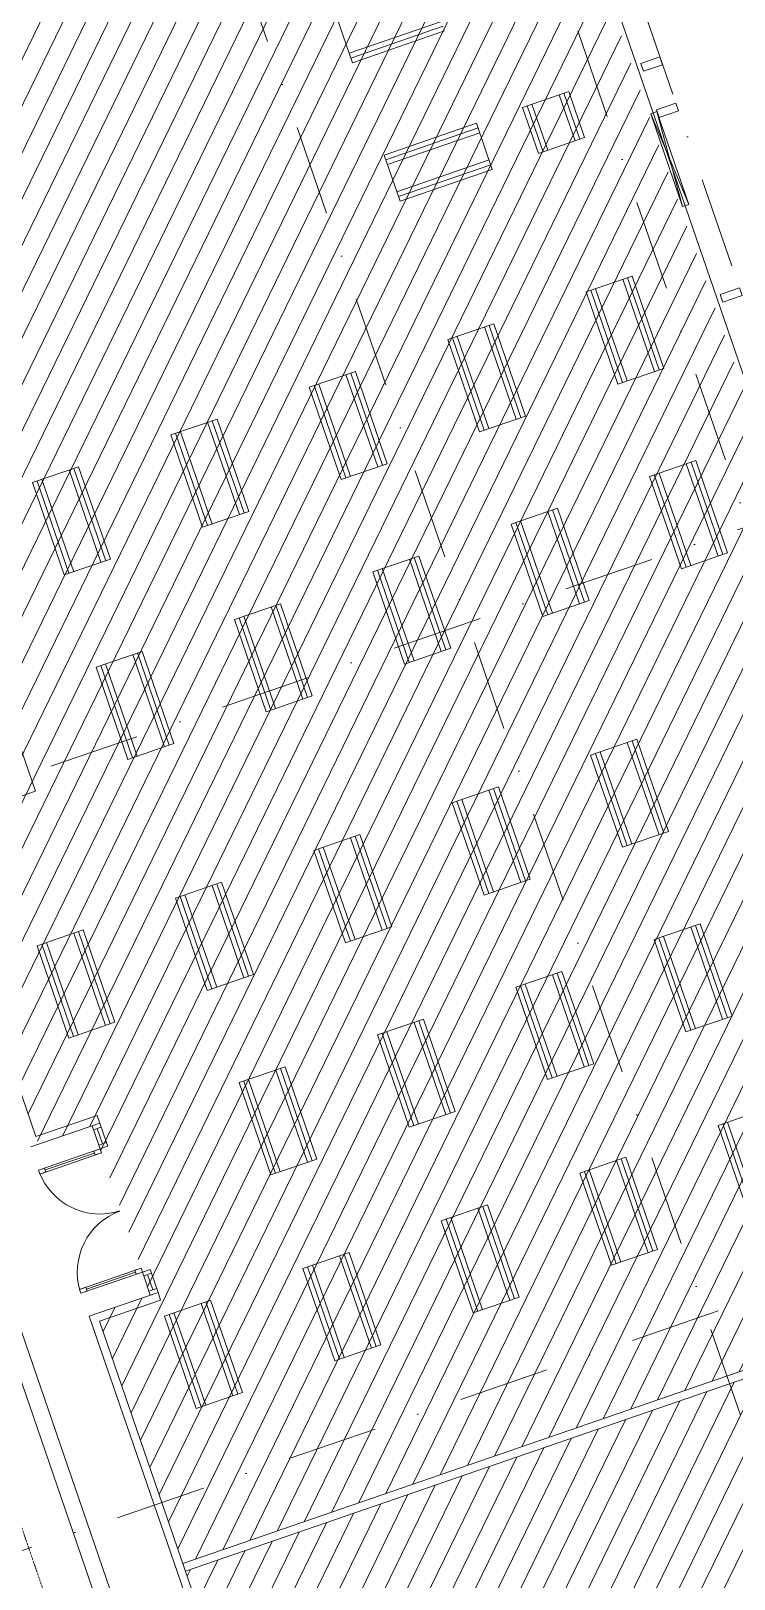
# Model space of a CAD drawing. Extents: x 760773 to 1075934, y 719259 to 1013331.
# Drawn here: x 1010490 to 1019136, y 858121 to 877150 of the extents above; entities that cross this region are included whole.
import ezdxf

# ---------------------------------------------------------------- set-up
doc = ezdxf.new("R2010")
doc.units = 0
doc.header["$MEASUREMENT"] = 0
doc.linetypes.add('DGN Style 6', pattern=[3.707911, 0.001949, -0.779792, 1.364636, -0.779792, 0.001949, -0.779792])
doc.linetypes.add('DGN4', pattern=[1.116131, 0.558066, -0.279033, 0, -0.279033])
doc.layers.add('2', color=7, linetype='Continuous')
doc.layers.add('e-b-shell', color=253, linetype='Continuous')
for name, color, linetype, lineweight in [('27', 7, 'Continuous', 0), ('A-Door', 4, 'Continuous', 0), ('A-WALL', 2, 'Continuous', 0), ('AC-CD', 7, 'Continuous', 0), ('AC-CHW', 7, 'Continuous', 0), ('AC-DIFF-HL', 7, 'Continuous', 0), ('spare0', 7, 'Continuous', 0)]:
    doc.layers.add(name, color=color, linetype=linetype, lineweight=lineweight)

# ---------------------------------------------------------------- blocks, each defined once
blk = doc.blocks.new('AnonymousCell')
at = {"layer": 'e-b-shell', "lineweight": 0, "flags": 128}
for points in [[(12.119, 20.09), (12.152, 19.995), (11.915, 19.914), (11.883, 20.009), (12.119, 20.09)], [(13.096, 17.253), (13.129, 17.159), (12.892, 17.077), (12.86, 17.172), (13.096, 17.253)]]:
    blk.add_lwpolyline(points, dxfattribs=at)
blk = doc.blocks.new('AnonymousCell2')
at = {"layer": 'e-b-shell', "lineweight": 0, "flags": 128}
blk.add_lwpolyline([(12.119, 20.09), (12.152, 19.995), (11.915, 19.914), (11.883, 20.009), (12.119, 20.09)], dxfattribs=at)
blk = doc.blocks.new('A$C65D22729')
at = {"layer": 'A-Door', "color": 4, "linetype": 'Continuous', "lineweight": 0, "ltscale": 0.001}
for p, q in [((820, -175), (180, -175)), ((820, -1725), (180, -1725))]:
    blk.add_line(p, q, dxfattribs=at)
at = {"layer": 'A-Door', "color": 4, "linetype": 'Continuous', "lineweight": 0, "ltscale": 0.001, "flags": 128}
for points in [[(0, -100), (100, -100), (100, -150), (0, -150), (0, -100)], [(100, -150), (100, -200), (900, -200), (900, -150), (100, -150)], [(100, -1750), (100, -1700), (900, -1700), (900, -1750), (100, -1750)], [(0, -1750), (0, -1800), (100, -1800), (100, -1750), (0, -1750)]]:
    blk.add_lwpolyline(points, dxfattribs=at)
for points in [[(100, -200), (180, -200), (180, -150), (100, -150)], [(900, -200), (820, -200), (820, -150), (900, -150)], [(100, -1700), (180, -1700), (180, -1750), (100, -1750)], [(900, -1700), (820, -1700), (820, -1750), (900, -1750)]]:
    blk.add_lwpolyline(points, close=True, dxfattribs=at)
at = {"layer": 'A-Door', "color": 4, "linetype": 'Continuous', "lineweight": 0, "ltscale": 0.001}
for centre, start, end in [((100, -150), 271.3024, 358.2101), ((100, -1750), 1.7899, 88.6976)]:
    blk.add_arc(centre, 800, start, end, dxfattribs=at)

msp = doc.modelspace()

# ---------------------------------------------------------------- hatches: boundary and pattern name
at = {"layer": '27', "lineweight": 0, "true_color": 0x636466}
h = msp.add_hatch(dxfattribs=at)
h.set_pattern_fill('ANSI31', color=251, scale=2000)
h.set_pattern_definition([(244, (1013934.4, 889221.97), (224.6985, -109.5928), [])])
edge = h.paths.add_edge_path()
edge.add_line((1005121.19604, 879324.62599), (1004769.72059, 879203.60328))
edge.add_line((1004769.72059, 879203.60328), (1002743.02368, 885089.56704))
edge.add_line((1002743.02368, 885089.56704), (1003096.38844, 885211.23741))
edge.add_line((1003096.38844, 885211.23741), (1013698.24493, 888861.74935))
edge.add_line((1013698.24493, 888861.74935), (1022960.60677, 861961.8971))
edge.add_line((1022960.60677, 861961.8971), (1012358.75028, 858311.38516))
edge.add_line((1012358.75028, 858311.38516), (1011301.25383, 861382.57788))
edge.add_arc((1011303.14487, 861383.22902), 2, 108.999924295, 198.999999837, ccw=False)
edge.add_line((1011302.49374, 861385.12006), (1011957.73796, 861610.73777))
edge.add_line((1011957.73796, 861610.73777), (1011241.39249, 863691.23727))
edge.add_line((1011241.39249, 863691.23727), (1010586.12357, 863465.61009))
edge.add_arc((1010585.47244, 863467.50113), 2, 198.999999841, 289.000000007, ccw=False)
edge.add_line((1010583.5814, 863466.84999), (1007146.21362, 873449.69098))
edge.add_arc((1007148.10465, 873450.34212), 2, 108.999706651, 198.999999837, ccw=False)
edge.add_line((1007147.45353, 873452.23316), (1007802.699, 873677.84852))
edge.add_line((1007802.699, 873677.84852), (1007086.4192, 875757.99491))
edge.add_line((1007086.4192, 875757.99491), (1006431.19987, 875532.3848))
edge.add_arc((1006430.54874, 875534.27584), 2, 198.999999845, 289.000000003, ccw=False)
edge.add_line((1006428.6577, 875533.6247), (1005677.09098, 877716.33297))
edge.add_arc((1005678.98201, 877716.98411), 2, 108.999987576, 198.999999841, ccw=False)
edge.add_line((1005678.33088, 877718.87515), (1006333.57503, 877944.49364))
edge.add_line((1006333.57503, 877944.49364), (1005780.22221, 879551.5469))
edge.add_line((1005780.22221, 879551.5469), (1005123.08708, 879325.27712))
h = msp.add_hatch(dxfattribs=at)
h.set_pattern_fill('ANSI31', color=251, scale=2000)
h.set_pattern_definition([(244, (1013934.4, 889221.97), (224.6985, -109.5928), [])])
h.paths.add_polyline_path([(1009325.4355, 839631.60698), (1009576.12743, 838903.54474), (1007590.5381, 838219.8515), (1010679.84322, 829247.8934), (1011129.68362, 829402.78772), (1011460.72203, 828441.38237), (1032119.33446, 835555.00157), (1023052.24844, 861887.68737), (1012391.30971, 858216.82564), (1013354.06718, 855420.77504), (1014105.75443, 855679.60171), (1014887.118, 853410.35713), (1014135.43073, 853151.53045), (1016082.3283, 847497.32937), (1016857.70611, 847764.32137), (1017411.19225, 846156.92915), (1016636.46451, 845890.169), (1018992.63813, 839047.34395), (1017290.40754, 838461.03324), (1016085.76997, 841959.44967)])

# ---------------------------------------------------------------- linework, layer by layer
at = {"layer": '2', "color": 1, "linetype": 'DGN4', "lineweight": 0, "ltscale": 2000}
for p, q in [((1012203.54378, 894315.6555), (1032521.01196, 835326.51797)), ((1011399.85231, 894038.92254), (1032201.25172, 833627.27211)), ((1007948.70657, 892850.59864), (1028750.10598, 832438.94821)), ((983296.3188, 858662.76446), (1020809.71517, 871579.2092)), ((986226.35232, 850153.06242), (1023739.7487, 863069.50716))]:
    msp.add_line(p, q, dxfattribs=at)
at = {"layer": 'A-Door', "color": 4, "linetype": 'Continuous', "lineweight": 0, "ltscale": 0.001}
for p, q in [((1011241.36969, 863691.22371), (1011322.76194, 863454.84352)), ((1011303.75164, 863659.82877), (1011368.86322, 863470.71622)), ((1011335.92505, 863723.77036), (1011417.31378, 863487.40033)), ((1011957.73664, 861610.74303), (1011876.34443, 861847.12323)), ((1011987.56563, 861673.88874), (1011922.44495, 861862.99815)), ((1012052.28499, 861643.31001), (1011970.89627, 861879.68004))]:
    msp.add_line(p, q, dxfattribs=at)
for points in [[(1011335.92046, 863723.78459), (1011352.19794, 863676.50953), (1011257.64497, 863643.95361), (1011241.3675, 863691.22867)], [(1012052.29015, 861643.29597), (1012036.01154, 861690.57064), (1011941.45935, 861658.01244), (1011957.73796, 861610.73777)]]:
    msp.add_lwpolyline(points, close=True, dxfattribs=at)
at = {"layer": 'A-WALL', "color": 2, "linetype": 'Continuous', "lineweight": 0, "ltscale": 0.001}
for p, q in [((1007178.1186, 873357.03189), (1010551.79582, 863559.16191)), ((1011303.4831, 863817.98859), (1010551.79582, 863559.1619)), ((1011336.03992, 863723.43674), (1011303.4831, 863817.98859)), ((1011336.03992, 863723.43674), (1010489.80079, 863432.05324)), ((1023067.52512, 861998.82275), (1012358.75026, 858311.38515)), ((1012391.30971, 858216.82564), (1023100.08281, 861904.27119)), ((1011206.05073, 861351.91237), (1012052.28986, 861643.29587)), ((1012084.84667, 861548.74401), (1012052.28986, 861643.29587)), ((1011333.15661, 861289.91637), (1012084.84667, 861548.74401)), ((1013292.07212, 855293.66636), (1011206.05073, 861351.91237)), ((1011333.1594, 861289.91733), (1013354.06718, 855420.77504))]:
    msp.add_line(p, q, dxfattribs=at)
at = {"layer": 'AC-CD', "color": 3, "linetype": 'DGN Style 6', "lineweight": 13}
msp.add_line((1011952.87199, 854167.76871), (1010046.64625, 859712.45836), dxfattribs=at)
at = {"layer": 'AC-CHW', "color": 4, "linetype": 'Continuous', "lineweight": 13}
for p, q in [((1012640.74753, 854563.73953), (1008840.60448, 865617.38714)), ((1012417.88648, 854593.44619), (1008715.81218, 865361.83668))]:
    msp.add_line(p, q, dxfattribs=at)
at = {"layer": 'AC-DIFF-HL', "color": 4, "linetype": 'Continuous', "lineweight": 13}
for p, q in [((1014442.78615, 876759.23275), (1014247.44597, 877326.54183)), ((1015537.4036, 877266.0837), (1014402.78541, 876875.40333)), ((1015557.40397, 877207.99841), (1014422.78578, 876817.31804)), ((1015577.40255, 877149.91825), (1014442.78615, 876759.23275)), ((1017181.87825, 875798.66748), (1016986.53807, 876365.97657)), ((1017239.96354, 875818.66785), (1017044.62336, 876385.97694)), ((1016788.8199, 875663.32664), (1016593.47972, 876230.63572)), ((1016846.90519, 875683.32701), (1016651.56501, 876250.63609)), ((1018111.44554, 876132.12188), (1018579.78835, 875017.24476)), ((1018187.5141, 876158.27349), (1018503.71979, 874991.09315)), ((1014833.4675, 875624.61492), (1015968.08568, 876015.29529)), ((1015988.08429, 875957.21513), (1014853.4661, 875566.53476)), ((1015968.08568, 876015.29529), (1016163.4241, 875447.99134)), ((1016008.08466, 875899.12984), (1014873.46647, 875508.44947)), ((1015028.80768, 875057.30583), (1014833.4675, 875624.61492)), ((1016123.42513, 875564.15678), (1014988.80694, 875173.47641)), ((1016143.4255, 875506.07149), (1015008.80731, 875115.39112)), ((1016163.42409, 875447.99133), (1015028.80768, 875057.30583)), ((1017316.55344, 873941.99017), (1017883.86252, 874137.33036)), ((1018158.37745, 872962.7132), (1017767.69708, 874097.33139)), ((1018216.46274, 872982.71357), (1017825.78237, 874117.33176)), ((1017883.86252, 874137.33036), (1018274.5429, 873002.71217)), ((1017707.23894, 872807.37377), (1017316.55344, 873941.99017)), ((1017765.3191, 872827.37236), (1017374.63873, 873961.99054)), ((1017823.40439, 872847.37273), (1017432.72402, 873981.99091)), ((1015614.62618, 873355.96964), (1016181.93526, 873551.30982)), ((1016456.45019, 872376.69267), (1016065.76982, 873511.31085)), ((1016514.53548, 872396.69304), (1016123.85511, 873531.31122)), ((1016181.93526, 873551.30982), (1016572.61563, 872416.69164)), ((1016005.31168, 872221.35324), (1015614.62618, 873355.96964)), ((1016063.39184, 872241.35182), (1015672.71147, 873375.97001)), ((1016121.47713, 872261.35219), (1015730.79676, 873395.97038)), ((1013912.69891, 872769.94911), (1014480.008, 872965.28929)), ((1014754.52292, 871790.67213), (1014363.84255, 872925.29032)), ((1014812.60821, 871810.6725), (1014421.92784, 872945.29069)), ((1014480.008, 872965.28929), (1014870.68837, 871830.6711)), ((1018274.5429, 873002.71217), (1017707.23894, 872807.37375)), ((1014303.38441, 871635.3327), (1013912.69891, 872769.94911)), ((1014361.46457, 871655.33129), (1013970.7842, 872789.94947)), ((1014419.54986, 871675.33166), (1014028.86949, 872809.94984)), ((1012210.77165, 872183.92857), (1012778.08073, 872379.26876)), ((1013052.59566, 871204.6516), (1012661.91529, 872339.26978)), ((1013110.68095, 871224.65197), (1012720.00058, 872359.27015)), ((1012778.08073, 872379.26876), (1013168.76111, 871244.65057)), ((1016572.61563, 872416.69164), (1016005.31168, 872221.35322)), ((1012601.45715, 871049.31217), (1012210.77165, 872183.92857)), ((1012659.53731, 871069.31075), (1012268.85694, 872203.92894)), ((1012717.6226, 871089.31112), (1012326.94223, 872223.92931)), ((1010508.84438, 871597.90804), (1011076.15347, 871793.24822)), ((1011350.6684, 870618.63106), (1010959.98802, 871753.24925)), ((1011408.75369, 870638.63143), (1011018.07332, 871773.24962)), ((1011076.15347, 871793.24822), (1011466.83384, 870658.63003)), ((1014870.68837, 871830.6711), (1014303.38442, 871635.33269)), ((1018097.91548, 871672.75428), (1018665.22457, 871868.09446)), ((1018939.73949, 870693.47731), (1018549.05912, 871828.09549)), ((1018997.82479, 870713.47768), (1018607.14441, 871848.09586)), ((1018665.22457, 871868.09446), (1019055.90494, 870733.47628)), ((1010899.52989, 870463.29163), (1010508.84438, 871597.90804)), ((1010957.61005, 870483.29022), (1010566.92967, 871617.90841)), ((1011015.69534, 870503.29059), (1010625.01496, 871637.90878)), ((1018488.60098, 870538.13788), (1018097.91548, 871672.75428)), ((1018546.68114, 870558.13646), (1018156.00077, 871692.75465)), ((1018604.76643, 870578.13683), (1018214.08606, 871712.75502)), ((1013168.76111, 871244.65057), (1012601.45715, 871049.31215)), ((1016395.98822, 871086.73375), (1016963.29731, 871282.07393)), ((1017237.81223, 870107.45677), (1016847.13186, 871242.07496)), ((1017295.89752, 870127.45714), (1016905.21715, 871262.07533)), ((1016963.29731, 871282.07393), (1017353.97768, 870147.45574)), ((1016786.67372, 869952.11734), (1016395.98822, 871086.73375)), ((1016844.75388, 869972.11593), (1016454.07351, 871106.73412)), ((1016902.83917, 869992.1163), (1016512.1588, 871126.73448)), ((1011466.83384, 870658.63003), (1010899.52989, 870463.29162)), ((1014694.06096, 870500.71321), (1015261.37004, 870696.0534)), ((1015535.88497, 869521.43624), (1015145.2046, 870656.05442)), ((1015593.97026, 869541.43661), (1015203.28989, 870676.05479)), ((1015261.37004, 870696.0534), (1015652.05041, 869561.43521)), ((1019055.90494, 870733.47628), (1018488.60099, 870538.13786)), ((1015084.74646, 869366.09681), (1014694.06096, 870500.71321)), ((1015142.82662, 869386.09539), (1014752.14625, 870520.71358)), ((1015200.91191, 869406.09576), (1014810.23154, 870540.71395)), ((1012992.13369, 869914.69268), (1013559.44278, 870110.03286)), ((1013833.9577, 868935.4157), (1013443.27733, 870070.03389)), ((1013892.04299, 868955.41607), (1013501.36262, 870090.03426)), ((1013559.44278, 870110.03286), (1013950.12315, 868975.41467)), ((1017353.97768, 870147.45574), (1016786.67373, 869952.11733)), ((1013382.81919, 868780.07627), (1012992.13369, 869914.69268)), ((1013440.89935, 868800.07486), (1013050.21898, 869934.69305)), ((1013498.98464, 868820.07523), (1013108.30427, 869954.69342)), ((1011290.20643, 869328.67214), (1011857.51551, 869524.01233)), ((1012132.03044, 868349.39517), (1011741.35007, 869484.01336)), ((1012190.11573, 868369.39554), (1011799.43536, 869504.01373)), ((1011857.51551, 869524.01233), (1012248.19589, 868389.39414)), ((1015652.05041, 869561.43521), (1015084.74646, 869366.09679)), ((1011680.89193, 868194.05574), (1011290.20643, 869328.67214)), ((1011738.97209, 868214.05433), (1011348.29172, 869348.67251)), ((1011797.05738, 868234.0547), (1011406.37701, 869368.67288)), ((1010155.58825, 868937.99179), (1010546.26862, 867803.37361)), ((1013950.12315, 868975.41467), (1013382.8192, 868780.07626)), ((1012248.19589, 868389.39414), (1011680.89194, 868194.05572)), ((1017372.89417, 868249.5982), (1017940.20325, 868444.93838)), ((1018214.71818, 867270.32122), (1017824.03781, 868404.93941)), ((1018272.80347, 867290.32159), (1017882.1231, 868424.93978)), ((1017940.20325, 868444.93838), (1018330.88362, 867310.32019)), ((1017763.57967, 867114.98179), (1017372.89417, 868249.5982)), ((1017821.65983, 867134.98038), (1017430.97946, 868269.59857)), ((1017879.74512, 867154.98075), (1017489.06475, 868289.59893)), ((1010546.26862, 867803.37361), (1009978.96467, 867608.03519)), ((1015670.9669, 867663.57766), (1016238.27599, 867858.91785)), ((1016512.79091, 866684.30069), (1016122.11054, 867818.91887)), ((1016570.8762, 866704.30106), (1016180.19583, 867838.91924)), ((1016238.27599, 867858.91785), (1016628.95636, 866724.29966)), ((1016061.6524, 866528.96126), (1015670.9669, 867663.57766)), ((1016119.73256, 866548.95984), (1015729.05219, 867683.57803)), ((1016177.81785, 866568.96021), (1015787.13748, 867703.5784)), ((1013969.03964, 867077.55713), (1014536.34872, 867272.89731)), ((1014810.86365, 866098.28015), (1014420.18328, 867232.89834)), ((1014868.94894, 866118.28052), (1014478.26857, 867252.89871)), ((1014536.34872, 867272.89731), (1014927.0291, 866138.27912)), ((1018330.88362, 867310.32019), (1017763.57967, 867114.98178)), ((1014359.72514, 865942.94072), (1013969.03964, 867077.55713)), ((1014417.8053, 865962.93931), (1014027.12493, 867097.5575)), ((1014475.89059, 865982.93968), (1014085.21022, 867117.55787)), ((1012267.11237, 866491.53659), (1012834.42146, 866686.87678)), ((1013108.93639, 865512.25962), (1012718.25601, 866646.87781)), ((1013167.02168, 865532.25999), (1012776.34131, 866666.87818)), ((1012834.42146, 866686.87678), (1013225.10183, 865552.25859)), ((1016628.95636, 866724.29966), (1016061.65241, 866528.96124)), ((1012657.79788, 865356.92019), (1012267.11237, 866491.53659)), ((1012715.87804, 865376.91878), (1012325.19766, 866511.53696)), ((1012773.96333, 865396.91915), (1012383.28296, 866531.53733)), ((1010565.18511, 865905.51606), (1011132.4942, 866100.85624)), ((1011407.00912, 864926.23909), (1011016.32875, 866060.85727)), ((1011465.09441, 864946.23945), (1011074.41404, 866080.85764)), ((1011132.4942, 866100.85624), (1011523.17457, 864966.23806)), ((1014927.0291, 866138.27912), (1014359.72515, 865942.94071)), ((1018154.25621, 865980.3623), (1018721.5653, 866175.70249)), ((1018661.10716, 864885.74486), (1018270.42679, 866020.36304)), ((1018996.08022, 865001.08533), (1018605.39985, 866135.70352)), ((1019054.16551, 865021.0857), (1018663.48514, 866155.70389)), ((1018721.5653, 866175.70249), (1019112.24567, 865041.0843)), ((1010955.87061, 864770.89966), (1010565.18511, 865905.51606)), ((1011013.95077, 864790.89824), (1010623.2704, 865925.51643)), ((1011072.03606, 864810.89861), (1010681.35569, 865945.5168)), ((1018544.94171, 864845.7459), (1018154.25621, 865980.3623)), ((1018603.02187, 864865.74449), (1018212.3415, 866000.36267)), ((1013225.10183, 865552.25859), (1012657.79788, 865356.92017)), ((1016452.32894, 865394.34177), (1017019.63803, 865589.68195)), ((1017294.15296, 864415.0648), (1016903.47259, 865549.68298)), ((1017352.23825, 864435.06517), (1016961.55788, 865569.68335)), ((1017019.63803, 865589.68195), (1017410.3184, 864455.06377)), ((1016843.01445, 864259.72537), (1016452.32894, 865394.34177)), ((1016901.09461, 864279.72395), (1016510.41424, 865414.34214)), ((1016959.1799, 864299.72432), (1016568.49953, 865434.34251)), ((1011523.17457, 864966.23806), (1010955.87062, 864770.89964)), ((1014750.40168, 864808.32124), (1015317.71077, 865003.66142)), ((1015592.22569, 863829.04426), (1015201.54532, 864963.66245)), ((1015650.31098, 863849.04463), (1015259.63061, 864983.66282)), ((1015317.71077, 865003.66142), (1015708.39114, 863869.04323)), ((1019112.24567, 865041.0843), (1018544.94172, 864845.74589)), ((1015141.08718, 863673.70483), (1014750.40168, 864808.32124)), ((1015199.16734, 863693.70342), (1014808.48697, 864828.32161)), ((1015257.25263, 863713.70379), (1014866.57226, 864848.32197)), ((1013048.47442, 864222.3007), (1013615.7835, 864417.64089)), ((1013890.29843, 863243.02373), (1013499.61806, 864377.64191)), ((1013948.38372, 863263.0241), (1013557.70335, 864397.64228)), ((1013615.7835, 864417.64089), (1014006.46388, 863283.0227)), ((1017410.3184, 864455.06377), (1016843.01445, 864259.72535)), ((1013439.15992, 863087.6843), (1013048.47442, 864222.3007)), ((1013497.24008, 863107.68288), (1013106.55971, 864242.30107)), ((1013555.32537, 863127.68325), (1013164.645, 864262.30144)), ((1015708.39114, 863869.04323), (1015141.08719, 863673.70482)), ((1018940.27312, 863697.60773), (1019507.5822, 863892.94791)), ((1019447.12407, 862602.99028), (1019056.4437, 863737.60847)), ((1019330.95862, 862562.99132), (1018940.27312, 863697.60773)), ((1019389.03878, 862582.98991), (1018998.35841, 863717.6081)), ((1014006.46388, 863283.0227), (1013439.15992, 863087.68428)), ((1017238.34585, 863111.58719), (1017805.65494, 863306.92738)), ((1018080.16986, 862132.31022), (1017689.48949, 863266.92841)), ((1018138.25515, 862152.31059), (1017747.57478, 863286.92878)), ((1017805.65494, 863306.92738), (1018196.33531, 862172.30919)), ((1017629.03135, 861976.97079), (1017238.34585, 863111.58719)), ((1017687.11151, 861996.96938), (1017296.43114, 863131.58756)), ((1017745.1968, 862016.96974), (1017354.51643, 863151.58793)), ((1015536.41859, 862525.56666), (1016103.72767, 862720.90684)), ((1016378.2426, 861546.28969), (1015987.56223, 862680.90787)), ((1016436.32789, 861566.29005), (1016045.64752, 862700.90824)), ((1016103.72767, 862720.90684), (1016494.40805, 861586.28866)), ((1015927.10409, 861390.95026), (1015536.41859, 862525.56666)), ((1015985.18425, 861410.94884), (1015594.50388, 862545.56703)), ((1016043.26954, 861430.94921), (1015652.58917, 862565.5674)), ((1013834.49132, 861939.54612), (1014401.80041, 862134.88631)), ((1014676.31534, 860960.26915), (1014285.63496, 862094.88734)), ((1014734.40063, 860980.26952), (1014343.72025, 862114.88771)), ((1014401.80041, 862134.88631), (1014792.48078, 861000.26812)), ((1018196.33531, 862172.30919), (1017629.03136, 861976.97077)), ((1014225.17683, 860804.92972), (1013834.49132, 861939.54612)), ((1014283.25699, 860824.92831), (1013892.57661, 861959.54649)), ((1014341.34228, 860844.92868), (1013950.6619, 861979.54686)), ((1012132.56406, 861353.52559), (1012699.87315, 861548.86577)), ((1012974.38807, 860374.24862), (1012583.7077, 861508.8668)), ((1013032.47336, 860394.24899), (1012641.79299, 861528.86717)), ((1012699.87315, 861548.86577), (1013090.55352, 860414.24759)), ((1016494.40805, 861586.28866), (1015927.10409, 861390.95024)), ((1012523.24956, 860218.90919), (1012132.56406, 861353.52559)), ((1012581.32972, 860238.90777), (1012190.64935, 861373.52596)), ((1012639.41501, 860258.90814), (1012248.73464, 861393.52633)), ((1014792.48078, 861000.26812), (1014225.17683, 860804.92971)), ((1013090.55352, 860414.24759), (1012523.24957, 860218.90917))]:
    msp.add_line(p, q, dxfattribs=at)
msp.add_lwpolyline([(1016730.73494, 875643.32638), (1016535.39476, 876210.63547), (1017102.70352, 876405.97554), (1017298.0437, 875838.66645), (1016730.73494, 875643.32638)], dxfattribs=at)
at = {"layer": 'AC-DIFF-HL', "color": 4, "linetype": 'Continuous', "lineweight": 13, "flags": 128}
msp.add_lwpolyline([(1018111.44554, 876132.12188), (1018503.71979, 874991.09315), (1018579.78835, 875017.24476), (1018187.5141, 876158.27349), (1018111.44554, 876132.12188)], close=True, dxfattribs=at)
at = {"layer": 'spare0', "color": 1, "linetype": 'Continuous', "lineweight": 0, "flags": 128}
msp.add_lwpolyline([(980283.64311, 877362.53653), (980283.64311, 877362.53653), (998647.76227, 824029.35755), (1032119.33446, 835555.00157), (1013757.2553, 888882.26242)], dxfattribs=at)

# ---------------------------------------------------------------- block references
at = {"color": 7, "linetype": 'Continuous', "lineweight": 0, "xscale": 999.9999999999975, "yscale": 999.9999999999975, "zscale": 999.9999999999975}
for name, p in [('AnonymousCell', (1006105.85823, 856740.36493)), ('AnonymousCell2', (1006301.25823, 856173.06493))]:
    msp.add_blockref(name, p, dxfattribs=at)
at = {"layer": 'A-Door', "color": 4, "linetype": 'Continuous', "lineweight": 0, "ltscale": 0.001, "rotation": 199.0000000025341}
msp.add_blockref('A$C65D22729', (1012003.45455, 861785.12295), dxfattribs=at)

doc.saveas('drawing.dxf')
